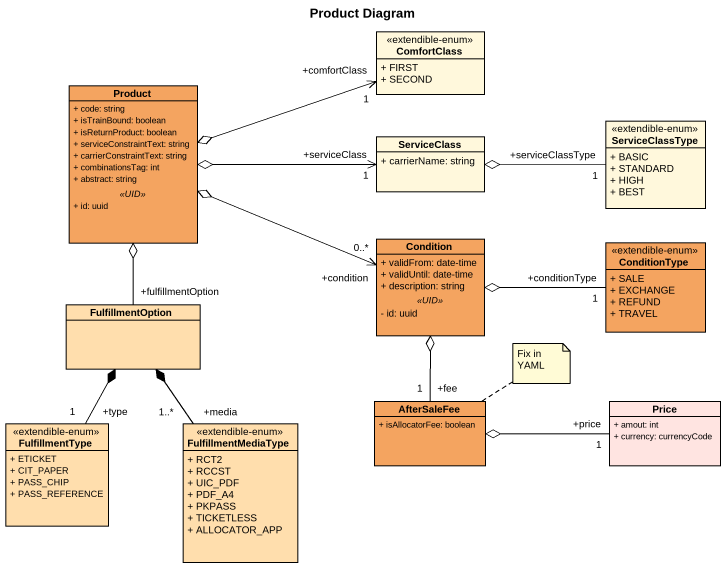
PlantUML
@startuml
title Product Diagram
hide circle
hide empty members
skinparam classAttributeIconSize 0
class ComfortClass <<extendible-enum>> #FFF8DC {
  + FIRST
  + SECOND
}
class Product #F4A460 {
  + code: string
  + isTrainBound: boolean
  + isReturnProduct: boolean
  + serviceConstraintText: string
  + carrierConstraintText: string
  + combinationsTag: int
  + abstract: string
  .. <<UID>> ..
  + id: uuid
}
class ServiceClass #FFF8DC {
  + carrierName: string
}
class ServiceClassType <<extendible-enum>> #FFF8DC {
  + BASIC
  + STANDARD
  + HIGH
  + BEST
}
class Condition #F4A460 {
  + validFrom: date-time
  + validUntil: date-time
  + description: string
  .. <<UID>> ..
  - id: uuid
}
class ConditionType <<extendible-enum>> #F4A460 {
  + SALE
  + EXCHANGE
  + REFUND
  + TRAVEL
}
class FulfillmentOption #FFDEAD
class FulfillmentType <<extendible-enum>> #FFDEAD {
  + ETICKET
  + CIT_PAPER
  + PASS_CHIP
  + PASS_REFERENCE
}
class FulfillmentMediaType <<extendible-enum>> #FFDEAD {
  + RCT2
  + RCCST
  + UIC_PDF
  + PDF_A4
  + PKPASS
  + TICKETLESS
  + ALLOCATOR_APP
}
class AfterSaleFee #F4A460 {
  + isAllocatorFee: boolean
}
class Price #FFE4E1 {
  + amout: int
  + currency: currencyCode
}
ComfortClass "+comfortClass\n1" <-left-o Product
ServiceClass "+serviceClass\n1" <-left-o Product
ServiceClassType "+serviceClassType\n1" -left-o ServiceClass
Condition "+condition\n0..*" <-left-o Product
ConditionType "+conditionType\n1" -left-o Condition
FulfillmentOption "+fulfillmentOption" -up-o Product
FulfillmentType "+type\n1" -up-* FulfillmentOption
FulfillmentMediaType "+media\n1..*" -up-* FulfillmentOption
AfterSaleFee "+fee\n1" -up-o Condition
Price "+price\n1" -left-o AfterSaleFee
note top of AfterSaleFee : Fix in YAML
@enduml
